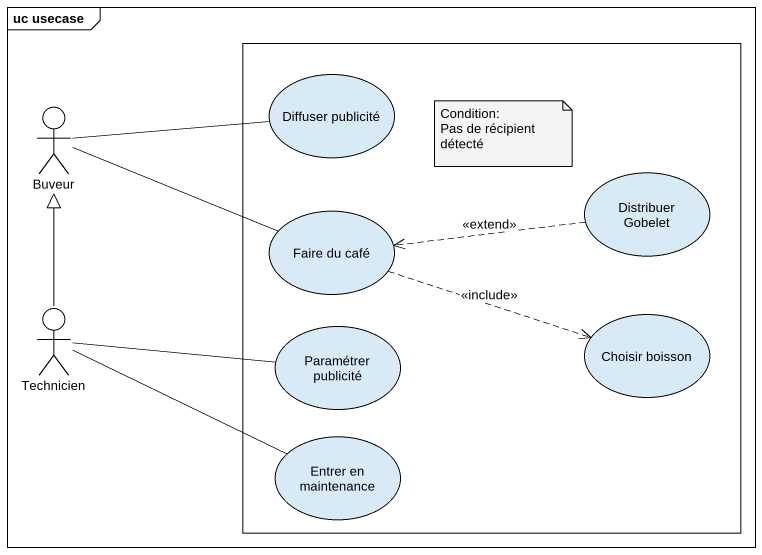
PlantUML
@startuml
mainframe uc usecase
rectangle " " as rectangle1 {
  usecase "Diffuser publicité" as Diffuser_publicité
  usecase "Distribuer Gobelet" as Distribuer_Gobelet
  usecase "Faire du café" as Faire_du_café
  usecase "Choisir boisson" as Choisir_boisson
  usecase "Paramétrer publicité" as Paramétrer_publicité
  usecase "Entrer en maintenance" as Entrer_en_maintenance
}
actor Buveur
actor Technicien
Buveur -right- Diffuser_publicité
Buveur -right- Faire_du_café
Distribuer_Gobelet .left.> Faire_du_café : <<extend>>
Faire_du_café .right.> Choisir_boisson : <<include>>
Technicien -up-|> Buveur
Technicien -right- Paramétrer_publicité
Technicien -right- Entrer_en_maintenance
note as N1
  Condition:
  Pas de récipient détecté
end note
@enduml
